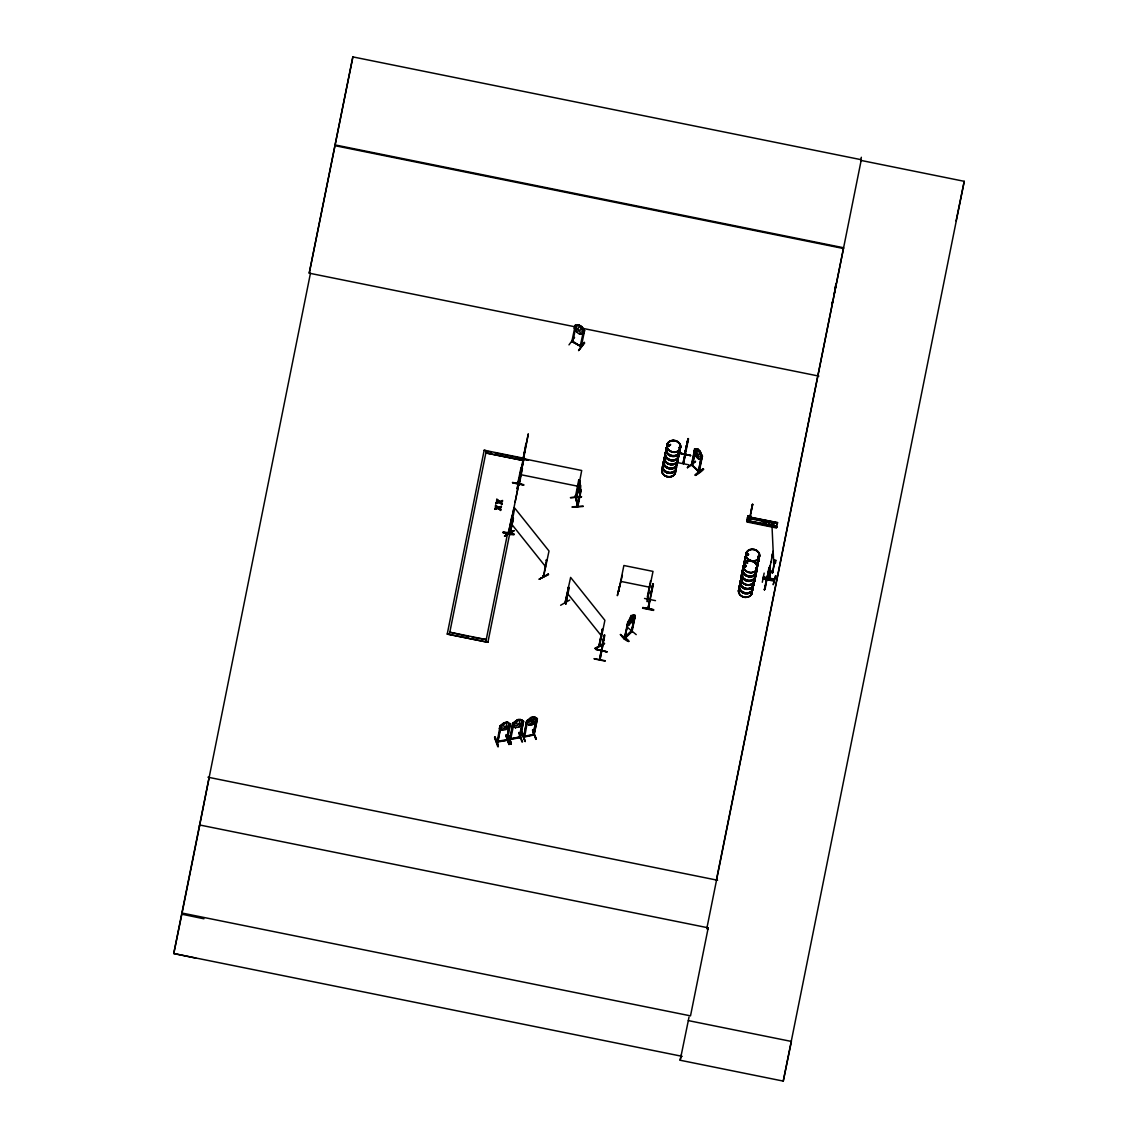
<?xml version="1.0" encoding="UTF-8"?>
<svg xmlns="http://www.w3.org/2000/svg" width="1138" height="1138" viewBox="0 0 1138 1138"><rect width="100%" height="100%" fill="white"/><g stroke="black" fill="none" stroke-linecap="round" stroke-linejoin="round"><path stroke-width="1.5" d="M508.971 532.342L508.33 532.982M525.941 443.393L522.982 459.795L528.302 433.834L518.601 485.044M600.978 651.576L601.277 650.367M584.363 330.93L583.481 330.191L584.591 330.561L581.248 346.749L571.674 341.457L581.333 346.379M572.627 341.386L571.788 340.931M581.105 346.137L580.551 345.283L580.181 346.151L583.737 330.077M648.418 608.73L648.646 607.308M650.353 599.385L649.585 600.679L649.898 599.086M665.147 458.5L665.061 457.761M667.622 445.285L668.134 446.352L669.5 445.883M667.935 445.043L668.049 445.854L668.39 444.816M668.817 446.096L669.585 445.285M678.76 447.732L679.742 447.575M679.642 447.661L679.571 448.216M745.077 565.23L744.736 566.269M745.333 566.539L746.343 565.942M746.628 554.121L747.965 555.131M745.646 566.838L745.788 565.316M746.798 554.761L746.898 554.035M746.983 554.05L747.865 553.893M748.605 554.291L747.979 555.259M754.039 580.664L753.868 580.252A7.056 5.918 11.6 0 0 755.035 574.349M755.561 568.417L756.599 568.189M756.016 567.905L756.372 567.862M755.76 567.933L756.173 569.484M758.164 556.069L758.847 556.923M758.975 556.681L758.562 556.084M580.124 482.085L579.128 482.256M580.48 490.009L581.063 490.791L580.536 489.966L577.35 506.723L575.899 496.922M583.14 506.481L572.186 507.221M583.182 506.111L572.229 506.823M576.383 498.259L581.703 470.492L523.423 458.699M577.563 506.197L576.098 497.832M577.763 505.13L577.407 506.012M580.11 483.536C581.248 491.061 577.521 488.202 580.224 483.536M604.392 635.488L599.484 659.955L601.22 650.353M686.072 448.287L686.299 447.177M686.598 445.769L688.177 438.543L682.985 463.408M691.591 464.46L692.473 465.456L695.659 449.524L694.962 448.856L694.066 451.587M692.317 465.086L691.748 464.076M698.86 471.459L691.42 465.072L692.203 465.67L695.005 452.696M752.588 504.988C753.2 502.299 751.564 508.871 752.261 505.357M652.856 584.733L652.928 583.723L650.78 594.946M687.565 440.947L685.048 452.753L685.574 449.88M685.161 452.768L687.85 439.481M602.799 643.126L602.158 646.014L603.069 641.633M604.164 635.801L602.742 644.065L603.937 637.01M517.463 457.889L528.416 460.008M521.104 467.434L517.747 483.266M522.641 459.268L522.797 458.685M523.423 484.873L512.498 482.654M513.01 482.939L523.964 485.058M595.999 649.599L606.938 651.718M602.912 642.444L604.292 635.36M651.007 593.239L651.249 592.101M604.193 635.673L604.05 636.427M503.024 532.669C513.85 531.218 521.517 538.061 503.039 532.584M517.15 488.927L518.971 479.411L517.164 488.6M508.387 533.068L514.035 507.676M511.844 516.41L508.401 533.196M518.43 483.55L518.089 485.044L518.828 483.693M508.899 533.196L509.17 531.745M519.198 483.693L518.971 484.788L521.887 468.429M522.427 468.529L519.284 484.418L518.316 484.134M575.515 496.182C576.81 493.138 575.956 498.544 575.487 495.186M578.73 479.923L579.655 480.449L578.73 479.923L575.515 496.225M577.435 491.573L575.771 500.72M594.192 658.916L605.131 661.093M601.76 650.395L599.925 660.012L603.296 643.24M604.861 635.075L601.433 651.861M763.385 520.72L747.566 517.235M747.012 521.247L776.543 527.506M747.14 520.55L746.855 521.958L776.457 527.947L776.785 526.339L747.125 520.635L775.035 525.984M747.751 517.306L747.581 518.259L747.751 517.363M776.6 527.221L746.997 521.275L748.121 515.756L751.123 516.353L748.05 516.111M749.643 517.008L777.482 522.683M602.969 641.832L603.666 638.318M766.386 580.11L766.571 579.114L765.59 584.007M594.249 658.646L605.203 660.751M619.456 586.568L617.351 595.672L619.385 586.511M619.214 590.451L618.531 591.362L619.243 590.85M622.386 575.231L618.517 591.305M647.266 597.18L650.538 580.935M648.717 592.471L647.209 601.703L648.802 592.443M748.135 517.193L748.889 517.975M749.387 517.506L749.202 517.875M752.246 506.581L751.507 509.027L752.09 506.14M766.884 578.26L767.154 576.241L764.409 589.882L769.53 567.606L768.847 567.962M772.688 553.509L773.129 551.29L770.895 562.371M209.15 777.439L199.52 826.16L199.762 825.007L708.206 927.826L690.51 1015.864L182.066 913.046L173.758 953.53L195.85 958.125M686.37 446.039L686.342 447.661M765.945 582.3L765.974 582.073M831.75 305.055L832.433 301.598M835.178 287.786L835.861 284.329M603.197 640.964L603.951 637.806M644.535 598.46L655.474 600.636M651.562 590.565L650.808 594.833M679.656 453.251L690.595 455.428M685.417 450.691L687.466 441.487M746.983 521.332L747.268 519.981L750.198 520.948M747.04 521.062L767.937 525.287M752.36 504.931L752.517 504.106L752.019 506.538M763.328 577.307L774.267 579.47M776.642 527.05L771.436 525.898M777.197 524.149L777.496 522.641L747.837 516.937M764.437 589.754L765.191 585.942M770.312 570.238L769.971 571.916L770.611 570.294M770.127 571.176L768.193 579.47L769.658 571.162M770.412 571.347L770.469 572.186M772.901 571.475C771.962 575.216 773.755 565.856 772.588 573.04M708.206 927.826L707.964 928.978L706.769 928.736L861.295 159.718L352.865 56.9L309.252 273.049L310.446 273.305L173.758 953.53L682.203 1056.349M182.066 913.046L199.762 825.007M447.234 634.079L487.903 642.301L447.234 634.079L484.176 450.25L522.712 458.045L522.498 459.61M494.802 509.355L498.103 508.089L500.649 510.18L498.031 508.43L494.802 509.355L495.016 508.288L497.562 507.562L495.016 508.288M497.491 507.904L495.428 506.225L495.642 505.201L498.216 507.32L501.403 506.424L501.189 507.477L498.686 508.188L501.189 507.477M495.997 503.409L499.298 502.143L501.844 504.234L499.226 502.47L495.997 503.409L496.211 502.327L498.757 501.616L496.211 502.327M498.7 501.943L496.623 500.279L496.837 499.255L499.411 501.374L502.598 500.464L502.384 501.531L499.881 502.228L502.384 501.531M500.578 510.507L500.777 509.483L498.757 507.847M501.773 504.561L501.972 503.537L499.952 501.901M487.903 642.301L509.867 532.968L507.747 532.541L485.784 641.875M522.257 460.321L485.841 452.952L522.257 460.321L522.712 458.045M520.137 474.148L525.045 449.695M510.777 523.537L523.864 458.785L518.444 485.215M642.586 608.19L653.511 610.437M642.657 607.848L653.653 609.712L642.728 607.464M653.056 583.751L647.949 608.83L648.66 607.521M652.003 588.36L652.928 583.723M652.472 585.985L651.206 592.969M647.963 608.745L649.784 599.669M652.33 587.421L653.027 583.908M677.779 462.64L688.718 464.802M679.628 453.393L690.553 455.598L679.713 453.024M683.085 463.536L685.019 453.877M688.149 438.685L687.324 442.184M688.035 438.642L687.978 439.524M747.495 517.562L775.604 523.011M747.524 517.449L777.297 523.651M748.121 515.756L747.339 519.568L747.894 518.217M749.814 517.306L749.188 520.351L752.204 506.78M750.042 517.349L749.416 520.407L751.976 506.723M752.303 506.353L752.488 505.414M750.909 517.392L749.985 521.972L750.269 520.592M764.153 573.097L762.304 582.272M777.51 522.555L776.6 527.136M765.22 588.446L769.004 567.464M769.999 566.767L770.255 565.501L769.473 569.441L770.995 561.93M771.863 557.634L772.304 555.472M768.207 579.37L768.392 578.46M769.729 570.807L769.487 571.987L770.739 572.044L769.715 572.03M769.231 578.815L769.046 579.512L770.938 571.048M774.21 562.641L772.958 570.465L774.836 562.713M775.647 575.657L773.214 584.733L775.661 575.686M335.169 144.939L843.614 247.757L716.385 880.015M680.168 1060.246L688.319 1020.601L791.408 1041.441L783.257 1081.1L680.168 1060.246L681.221 1055.026M831.921 305.098L832.603 301.641M834.268 293.391L834.965 289.906M835.32 288.156L836.074 284.372L835.377 287.829M688.319 1020.601L689.002 1017.13M783.257 1081.1L964.242 181.312L861.139 160.458L861.295 159.718M750.867 512.228L751.407 509.596M751.436 510.592L750.739 512.84M764.878 587.45L765.063 586.611L764.907 587.322M352.865 56.9L309.223 273.177L574.491 326.691M484.176 450.25L486.296 450.676L449.453 634.008M495.428 506.225L497.562 507.562M495.642 505.201L498.145 507.662L501.403 506.424M496.623 500.279L498.757 501.616M496.837 499.255L499.411 501.374M500.777 509.483L498.686 508.188M501.972 503.537L499.881 502.228M507.69 534.504C494.874 541.162 525.486 524.319 509.141 533.708M521.503 468.358L518.046 484.93M515.087 502.128L520.023 477.875M508.885 533.096L508.985 532.257M509.184 533.921L512.456 517.932L513.352 518.473L509.852 534.59L513.352 518.473M509.867 532.968L509.625 533.679L514.746 508.117L549.014 551.02L543.537 576.781C543.523 576.283 543.111 574.548 543.793 576.482M509.668 534.447L509.682 533.039M571.845 341.599L575.216 325.368L576.084 325.852L572.727 342.04M575.216 325.368L575.885 326.222M574.548 337.417L568.986 344.871M495.229 737.111L494.575 737.566L497.79 746.756C500.706 745.333 489.013 725.162 498.373 746.642M498.103 741.45C492.953 741.165 509.312 741.279 507.434 739.202M510.094 726.414L505.997 729.572L502.413 730.24L499.397 728.42L500.023 725.902M496.837 741.307L497.078 742.26L500.08 726.001L504.006 722.744L501.389 727.438L503.38 728.491L505.699 728.021L508.345 726.072L508.729 724.181L507.491 722.061L504.049 722.843L500.051 726.001L501.047 725.703M497.747 741.592L501.005 725.518M501.033 725.816L497.889 741.99M584.192 342.382L584.662 343.007L578.701 350.547M507.349 740.212L510.578 723.796L509.44 724.038L506.396 740.397L507.335 739.231M509.568 723.825L506.495 740.34M548.246 573.879L548.544 574.647L539.199 579.171L548.288 574.277M546.453 559.939L543.466 576.696L542.798 576.013M512.399 725.959L515.486 727.694L512.399 725.959L512.868 723.341L516.937 720.126C518.06 718.035 525.728 720.823 522.584 721.89L519.454 737.78M512.982 723.341L509.781 739.643L520.393 737.538M543.31 576.667L543.48 575.245L543.907 575.899M509.084 744.465L505.841 735.02L509.099 744.209M510.023 739.643L512.868 723.341M514.063 722.915L510.72 739.031M511.332 744.081L508.174 734.551L511.332 744.081L507.548 734.992L510.749 744.181M521.944 741.976L518.8 732.459L522.527 741.834M519.099 737.452L522.598 721.421M523.551 721.236L520.208 737.68L523.58 721.336C520.308 717.708 515.542 720.496 512.911 723.441L514.006 723.142L513.153 723.754M521.986 732.019L521.332 732.474L525.116 741.492M570.508 497.733L581.461 496.993M532.797 724.351L536.837 721.108L532.826 724.451L529.213 725.091L526.24 723.412L526.723 720.795L530.763 717.552L534.376 716.912L537.264 718.732L526.723 720.795L523.665 737.14L526.823 720.795L527.819 720.695L526.979 721.222M524.774 736.343L527.634 720.454M581.063 490.791L577.82 506.751L576.354 496.794L576.497 497.69M576.354 498.387L578.616 487.192M533.75 719.358L532.2 721.677L530.066 721.179L531.944 717.779M577.435 506.766L580.906 489.937M532.499 730.198L536.368 739.259L532.641 729.871M535.5 718.988L535.116 720.88L532.484 722.858L530.166 723.341L528.188 722.317L530.806 717.609L534.348 716.812L537.392 718.69M581.518 496.623L570.508 497.591M533.139 734.607L536.183 718.832M533.267 735.191L536.254 718.832L537.349 719.102L534.006 735.077L537.349 718.59M534.092 734.622L523.494 736.784L524.874 736.442M560.636 605.26L569.683 600.067M535.785 739.373L532.627 729.856M569.242 587.763L565.728 603.88L565.06 603.211L568.644 587.037L566.041 603.709L565.444 602.244M565.43 602.827L566.041 603.709L564.989 603.04L570.622 577.407L604.89 620.31L599.683 645.673M595.174 648.191L595.43 648.902C623.126 633.084 576.454 658.817 604.164 643.212M598.787 645.36L599.342 646.071L602.329 629.229L599.299 645.374M602.329 629.229L599.114 645.018M599.299 645.971L599.228 644.435M602.158 646.014L604.349 634.805M618.631 591.376L623.88 565.501L653.013 571.39L647.65 597.251M620.423 634.72C636.939 644.649 624.99 642.7 620.551 634.378M627.223 624.591C638.688 597.35 621.817 638.944 625.544 637.65L625.032 638.105M633.126 615.203L627.749 622.073L624.506 637.949L625.246 637.28M631.988 631.704C612.77 650.211 634.321 626.298 631.476 631.718M624.862 638.105L628.29 621.291M627.906 627.721L636.227 634.634M628.546 622.742L631.419 621.348L633.34 618.389L633.027 615.132L635.004 615.331L631.448 632.273L634.35 615.772M631.291 632.273L635.274 615.743L634.293 615.829M633.027 615.132L635.104 615.402L634.577 617.92L629.158 624.89M631.064 631.832L632.031 631.746L635.274 615.743M653.397 583.979L648.319 608.915L649.698 600.11M688.518 438.77L683.44 463.707L685.46 453.991M695.105 461.317L687.523 467.405M690.553 455.598L679.727 452.881M691.463 464.276L698.874 472.128L698.376 470.919M691.42 465.072L694.664 449.055M691.762 464.731L694.962 448.856M695.105 475.03C704.507 465.926 707.793 467.874 695.531 475.428L703.213 468.984L695.176 474.987M701.378 455.342L698.547 471.189M698.49 471.189L701.748 455.328L702.445 455.982L699.187 471.801M698.903 471.431L702.16 456.196L700.226 451.317L697.566 448.927L695.432 452.199L698.476 456.879L700.439 456.95L700.083 451.416L697.651 448.856L694.493 449.012M701.662 458.671L702.445 455.982M703.213 468.685L703.569 469.425M747.609 519.625L747.979 516.439M750.881 517.534L751.123 516.353M762.915 524.362L763.797 519.995M765.917 524.974L766.799 520.592M768.577 525.514L769.459 521.147M771.578 526.126L772.46 521.745M773.584 526.538L774.466 522.157M766.728 578.332L767.254 576.397M767.851 572.841L768.335 573.438L768.932 567.549M764.523 589.911L764.949 587.82M766.841 578.346L767.282 576.269M768.235 573.452L769.473 567.663M772.289 572.983L772.773 572.13M772.93 569.811L772.745 570.721L773.228 569.868M860.641 160.7L861.338 157.272M956.091 220.957L964.242 181.312M652.302 586.867L652.671 585.729M686.911 444.176L687.153 443.009M652.6 585.345L652.814 584.391M687.21 442.654L687.779 440.52M687.722 440.136L687.935 439.183M603.766 637.949L604.136 636.811M534.092 734.067L533.139 735.162M565.102 603.183L565.671 603.794M678.76 447.604L679.599 447.319M746.542 554.163L747.41 553.651M748.52 554.718L748.178 553.893M650.083 600.693L649.883 599.185M575.871 496.822L576.013 497.79M631.377 616.896L630.509 621.12L632.287 618.716L632.173 616.17L631.476 616.967M685.005 453.977L684.706 455.47M509.255 533.125L510.165 534.419M598.816 644.592L599.641 645.701M631.633 622.642L634.492 617.849M767.794 573.694L768.05 574.363M518.117 720.368L516.453 722.658L517.221 724.508L519.71 723.071L519.284 720.141M574.932 325.71L578.602 324.799L581.859 326.592L584.591 330.561M574.491 328.1L574.889 325.553L578.645 324.899L576.497 326.578L576.113 328.469L580.01 332.282L582.386 331.94L581.731 326.72L578.588 324.984M579.555 325.881L581.219 329.195L579.726 330.689L577.862 328.569L579.612 325.795M581.731 326.72L584.477 330.959M573.04 341.187L572.627 342.069M578.687 350.248L584.249 342.41M578.559 350.504L584.278 342.737M667.978 445.285L668.731 444.802M748.32 554.491L747.325 554.747M745.049 565.159L744.266 566.226L745.632 566.724M758.577 556.951L757.88 556.838M516.965 720.226L514.348 724.878L516.339 725.916L521.304 723.512L521.688 721.62L520.45 719.486M521.901 732.061L525.187 741.236M511.247 744.039L508.131 734.579L507.534 735.006M628.717 641.462L620.452 634.677M698.348 450.136L696.869 452.611L698.305 455.157L699.586 453.891L698.433 450.065M576.596 495.784L575.444 495.713L576.582 496.012M627.835 622.017L628.788 621.647L627.65 622.002M624.577 637.877L632.216 630.964M518.928 726.912L523.025 723.754L518.971 727.011L515.386 727.666M700.083 451.416L702.26 456.267L701.577 455.598M696.015 456.466L698.661 458.77L701.748 458.785L698.59 458.927C695.105 457.604 691.392 443.92 696.157 456.381M687.409 467.633L695.574 461.416L687.466 467.761M692.288 465.257L698.504 470.691M667.764 444.915L668.561 444.716M669.201 446.324L669.272 444.887M763.925 521.659L766.03 522.086M765.86 522.939L764.366 523.295L763.683 522.242M744.707 565.173L744.437 565.344A7.056 5.918 11.6 0 1 744.665 560.721M758.733 557.008L758.591 557.051A6.942 5.818 11.6 0 1 756.03 563.723A6.956 5.832 11.6 0 0 758.505 557.051L757.936 556.738M756.4 568.587L756.258 568.644A6.956 5.832 11.6 0 1 749.458 576.141A6.956 5.832 11.6 0 1 743.413 567.492M576.354 496.324L575.415 496.111M513.85 530.806L504.746 535.984M539.199 579.171L548.246 574.178M773.669 561.93C772.375 564.974 778.819 561.987 773.669 561.93L771.834 522.555M521.773 732.331L525.201 741.535M509.838 738.662L510.976 738.505M510.763 739.501L511.047 738.989M519.269 736.798L520.407 736.642M520.308 737.054L510.151 739.06M669.059 445.897L668.148 445.812M581.362 346.165L580.721 345.383M536.396 719.301L537.349 719.102M524.76 736.13L533.381 734.607M534.092 734.963L523.85 737.097M775.476 561.404C778.506 559.91 771.265 559.199 774.437 561.262M523.423 721.378L522.584 721.89M501.147 726.129L499.909 725.902M509.625 724.451L510.464 723.953M497.975 741.236L506.367 739.757M510.934 738.676L519.184 737.04M497.064 742.204L507.32 740.127M770.497 572.101C771.692 567.208 768.207 583.822 769.26 578.659M668.945 446.295L668.177 446.224M679.571 448.116L679.13 447.86M764.437 521.375L765.874 521.83M765.333 523.224L763.754 522.513M747.225 553.509L748.05 553.58M744.892 565.088L745.717 565.173M745.034 565.444L745.546 565.486M579.996 482.085L579.911 491.175L578.829 485.016L579.996 482.199L578.929 481.459M579.128 492.811L578.588 489.61M580.053 493.309L579.014 492.697M565.785 603.311L565.629 602.386M694.578 449.112L697.679 448.969M505.884 735.276L508.985 744.537M668.703 445.996L667.963 446.096M509.739 534.504L509.198 533.793M627.223 624.421L629.2 624.79L627.308 624.492M521.375 468.657L522.37 468.856M518.146 484.56L519.113 484.717M522.129 458.984L528.373 460.221M512.541 482.427L523.48 484.617M335.013 145.692L843.457 248.511M581.447 328.1L818.891 376.109M487.932 451.516L491.403 452.227M494.859 452.924L520.877 458.187M766.87 521.46L773.84 522.826M747.595 518.174L773.684 523.551M520.166 474.56L578.445 486.353M747.097 520.806L750.098 521.417M769.686 570.977L770.91 571.219M763.413 576.909L774.338 579.142M763.001 578.958L773.94 581.091M620.623 581.362L649.755 587.251M642.671 607.763L653.596 609.954M468.785 636.583L449.809 632.23L486.239 639.599L472.256 637.28M207.955 777.197L717.58 880.257M181.838 914.198L203.93 918.793M668.746 444.73L668.916 444.915A6.942 5.818 11.6 0 0 670.154 455.029A6.956 5.832 11.6 0 0 679.898 449.723A6.942 5.818 11.6 0 1 670.154 455.029A6.956 5.832 11.6 0 1 669.002 444.858M581.148 346.763L573.011 341.357M580.309 334.145C576.568 334.615 570.607 321.087 577.066 332.396M744.864 566.653L744.295 565.927M529.312 725.119L526.353 723.37M507.52 722.161L510.621 723.896M513.437 530.664L504.803 536.098M512.456 517.932L513.039 518.658M568.331 587.208L568.929 587.933M546.14 560.109L546.724 560.835M602.016 629.399L602.599 630.125M567.378 593.268L601.632 636.17M511.488 523.978L545.756 566.88M534.277 716.883L535.486 718.974M575.885 498.359L579.071 481.587L578.445 489.639M533.068 717.438L533.75 719.344M532.826 724.451L529.255 725.191M506.31 722.701L506.737 725.631L504.248 727.068L503.494 725.219L505.158 722.943M507.562 721.976L504.049 722.843M502.455 730.34L499.426 728.519M579.1 482.398L579.071 481.616M580.679 485.257L580.593 490.919M670.453 444.972A6.942 5.818 11.6 0 0 666.214 451.772A6.956 5.832 11.6 0 0 674.123 456.452A6.956 5.832 11.6 0 0 679.742 450.463A6.942 5.818 11.6 0 1 674.109 456.438A6.942 5.818 11.6 0 1 666.214 451.772A6.956 5.832 11.6 0 1 670.453 444.972M679.898 450.207A7.056 5.918 11.6 0 1 674.18 456.281A7.056 5.918 11.6 0 1 666.157 451.544A7.056 5.918 11.6 0 1 670.467 444.631M679.941 449.979A7.056 5.918 11.6 0 1 674.237 456.054A7.056 5.918 11.6 0 1 666.214 451.317A7.056 5.918 11.6 0 1 670.524 444.403M677.707 456.751A6.913 5.79 11.6 0 1 671.022 464.219A6.913 5.79 11.6 0 1 665.019 455.613M678.632 452.824A7.056 5.918 11.6 0 1 670.894 460.307A7.056 5.918 11.6 0 1 666.669 450.392M677.736 456.836A6.97 5.846 11.6 0 1 670.993 464.361A6.97 5.846 11.6 0 1 664.948 455.684M677.665 456.992A6.928 5.804 11.6 0 1 670.965 464.475A6.928 5.804 11.6 0 1 664.948 455.854M663.312 467.064A6.97 5.846 11.6 0 0 666.626 476.623A6.97 5.846 11.6 0 0 675.545 470.976A6.928 5.804 11.6 0 1 666.64 476.594A6.928 5.804 11.6 0 1 663.354 467.092M675.545 470.734A6.913 5.79 11.6 0 1 667.565 476.566A6.913 5.79 11.6 0 1 662.458 468.088M676.441 467.049A7.056 5.918 11.6 0 1 667.409 472.768A7.056 5.918 11.6 0 1 664.051 463.095M676.484 466.836A7.056 5.918 11.6 0 1 667.451 472.54A7.056 5.918 11.6 0 1 664.108 462.867M676.968 460.918A7.056 5.918 11.6 0 1 669.244 468.401A7.056 5.918 11.6 0 1 665.005 458.5M676.925 461.146A7.056 5.918 11.6 0 1 670.097 468.756A7.056 5.918 11.6 0 1 663.98 459.98M677.565 457.405A6.913 5.79 11.6 0 1 670.879 464.859A6.913 5.79 11.6 0 1 664.891 456.253M677.665 457.163A6.97 5.846 11.6 0 1 670.922 464.688A6.97 5.846 11.6 0 1 664.876 456.011M675.574 470.819A6.97 5.846 11.6 0 1 666.655 476.466A6.97 5.846 11.6 0 1 663.34 466.907M754.821 578.787A6.97 5.846 11.6 0 1 745.902 584.434A6.97 5.846 11.6 0 1 742.588 574.875M755.035 573.908A6.942 5.818 11.6 0 1 748.32 581.404A6.942 5.818 11.6 0 1 742.303 572.755M755.319 573.239A7.056 5.918 11.6 0 1 748.491 580.864A7.056 5.918 11.6 0 1 742.374 572.073A6.956 5.832 11.6 0 1 743.996 567.862A6.942 5.818 11.6 0 0 742.445 572.073M755.276 573.467A7.056 5.918 11.6 0 1 748.448 581.091A7.056 5.918 11.6 0 1 742.332 572.3M756.173 569.085A7.056 5.918 11.6 0 1 749.345 576.71A7.056 5.918 11.6 0 1 743.228 567.933M743.27 567.706A7.056 5.918 11.6 0 0 749.401 576.482A7.056 5.918 11.6 0 0 756.215 568.858L756.187 568.63A6.942 5.818 11.6 0 1 749.458 576.141A6.942 5.818 11.6 0 1 743.427 567.492M755.134 573.737A6.956 5.832 11.6 0 1 748.406 581.262A6.956 5.832 11.6 0 1 742.36 572.599M751.848 589.64A6.942 5.818 11.6 0 1 745.148 597.137A6.942 5.818 11.6 0 1 739.117 588.488M754.025 582.628A6.956 5.832 11.6 0 1 745.106 588.261A6.956 5.832 11.6 0 1 741.805 578.716A6.942 5.818 11.6 0 0 745.12 588.246A6.942 5.818 11.6 0 0 754.01 582.628A6.97 5.846 11.6 0 0 754.181 578.147A6.942 5.818 11.6 0 1 753.996 582.514M754.764 579.1A6.97 5.846 11.6 0 1 745.831 584.747A6.97 5.846 11.6 0 1 742.531 575.188M752.759 585.714A7.056 5.918 11.6 0 1 745.02 593.197A7.056 5.918 11.6 0 1 740.781 583.296M754.025 583.097A7.056 5.918 11.6 0 1 744.992 588.815A7.056 5.918 11.6 0 1 741.635 579.142M754.067 582.884A7.056 5.918 11.6 0 1 745.034 588.588A7.056 5.918 11.6 0 1 741.692 578.915M754.679 579.327A6.942 5.818 11.6 0 1 745.788 584.96A6.942 5.818 11.6 0 1 742.502 575.43M739.97 584.349A6.942 5.818 11.6 0 0 745.987 592.983A6.956 5.832 11.6 0 0 752.716 585.487A6.942 5.818 11.6 0 1 745.987 592.983A6.956 5.832 11.6 0 1 739.956 584.335M751.834 589.882A6.97 5.846 11.6 0 1 745.091 597.407A6.97 5.846 11.6 0 1 739.046 588.73A6.942 5.818 11.6 0 0 745.091 597.393A6.942 5.818 11.6 0 0 751.805 589.897M743.811 568.9A6.942 5.818 11.6 0 1 743.47 565.871M744.01 564.434A6.942 5.818 11.6 0 1 744.963 563.196M757.14 567.094A6.942 5.818 11.6 0 1 756.557 570.053A6.97 5.846 11.6 0 0 757.154 567.193M743.697 569.327A6.97 5.846 11.6 0 1 744.849 563.595M757.083 567.506A6.97 5.846 11.6 0 1 756.486 570.479M743.768 569.156A6.942 5.818 11.6 0 1 743.427 566.127M743.953 564.69A6.942 5.818 11.6 0 1 744.906 563.452M757.097 567.35A6.942 5.818 11.6 0 1 756.5 570.309M744.508 565.031A7.056 5.918 11.6 0 1 744.707 560.493M757.652 561.66A7.056 5.918 11.6 0 1 757.453 566.198M757.595 561.888A7.056 5.918 11.6 0 1 757.41 566.425M746.258 562.513A6.942 5.818 11.6 0 1 745.603 556.638A6.956 5.832 11.6 0 0 746.244 562.513M758.491 557.506A7.056 5.918 11.6 0 1 755.988 564.277M746.215 562.3A7.056 5.918 11.6 0 1 745.561 556.34M758.548 557.279A7.056 5.918 11.6 0 1 756.045 564.05M747.51 563.296A7.056 5.918 11.6 0 1 745.603 556.112M743.768 569A6.97 5.846 11.6 0 1 743.427 565.956M743.968 564.519A6.97 5.846 11.6 0 1 744.921 563.282M741.251 581.376A6.942 5.818 11.6 0 1 742.403 575.672A6.97 5.846 11.6 0 0 741.208 581.475M756.4 571.29A7.056 5.918 11.6 0 1 754.821 575.544M742.445 571.589A7.056 5.918 11.6 0 1 744.01 567.336M743.683 569.555A6.942 5.818 11.6 0 1 744.821 563.851M757.012 567.748A6.942 5.818 11.6 0 1 756.414 570.693M755.091 574.135A7.056 5.918 11.6 0 1 753.925 579.925M741.535 575.97A7.056 5.918 11.6 0 1 742.147 572.969M741.492 576.198A7.056 5.918 11.6 0 1 742.104 573.196M741.393 577.165A6.942 5.818 11.6 0 0 741.208 581.632A6.97 5.846 11.6 0 1 741.364 577.151M772.844 552.684L773.072 551.489L772.332 555.202L772.844 552.684M596.07 649.215L606.91 651.889L596.07 649.215M503.124 532.186L514.049 534.405L503.138 532.143M763.1 578.445L774.082 580.408L763.1 578.445M580.266 334.046L583.95 333.477L580.209 334.131M668.162 449.268A6.928 5.804 11.6 0 0 680.026 449.012A6.928 5.804 11.6 0 0 673.113 440.349A6.928 5.804 11.6 0 0 668.162 449.268M668.091 449.624A6.913 5.79 11.6 0 0 679.941 449.368A6.913 5.79 11.6 0 0 673.042 440.733A6.913 5.79 11.6 0 0 668.091 449.624M668.091 449.425A6.97 5.846 11.6 0 0 680.04 449.169A6.97 5.846 11.6 0 0 673.084 440.463A6.97 5.846 11.6 0 0 668.091 449.425M668.12 449.297A6.97 5.846 11.6 0 0 680.069 449.026A6.97 5.846 11.6 0 0 673.113 440.321A6.97 5.846 11.6 0 0 668.12 449.297M669.101 460.136A6.942 5.818 11.6 0 0 678.774 456.366A6.956 5.832 11.6 0 1 669.087 460.15A6.956 5.832 11.6 0 1 666.64 450.933A6.942 5.818 11.6 0 0 669.101 460.136M670.965 459.951A6.942 5.818 11.6 0 0 678.988 454.105A6.956 5.832 11.6 0 1 670.965 459.965A6.956 5.832 11.6 0 1 665.83 451.445A6.942 5.818 11.6 0 0 670.965 459.951M667.38 472.939A6.942 5.818 11.6 0 0 676.271 467.305A6.956 5.832 11.6 0 1 667.38 472.953A6.956 5.832 11.6 0 1 664.08 463.408A6.942 5.818 11.6 0 0 667.38 472.939M668.433 467.832A6.956 5.832 11.6 0 0 677.338 462.199A6.942 5.818 11.6 0 1 668.433 467.832A6.956 5.832 11.6 0 1 665.133 458.301A6.942 5.818 11.6 0 0 668.433 467.832M667.537 472.199A6.942 5.818 11.6 0 0 676.427 466.58A6.956 5.832 11.6 0 1 667.522 472.213A6.956 5.832 11.6 0 1 664.222 462.668A6.942 5.818 11.6 0 0 667.537 472.199M670.054 468.913A6.942 5.818 11.6 0 0 676.769 461.416A6.956 5.832 11.6 0 1 670.054 468.927A6.956 5.832 11.6 0 1 664.023 460.278A6.942 5.818 11.6 0 0 670.054 468.913M744.835 569.683A6.942 5.818 11.6 0 0 756.727 569.427A6.942 5.818 11.6 0 0 749.8 560.75A6.942 5.818 11.6 0 0 744.835 569.683M744.764 570.067A6.942 5.818 11.6 0 0 756.656 569.811A6.942 5.818 11.6 0 0 749.729 561.134A6.942 5.818 11.6 0 0 744.764 570.067M744.778 569.854A6.97 5.846 11.6 0 0 756.713 569.597A6.97 5.846 11.6 0 0 749.771 560.892A6.97 5.846 11.6 0 0 744.778 569.854M745.874 584.562A6.942 5.818 11.6 0 0 754.764 578.929A6.928 5.804 11.6 0 1 745.874 584.576A6.928 5.804 11.6 0 1 742.588 575.074A6.942 5.818 11.6 0 0 745.874 584.562M748.548 580.508A6.942 5.818 11.6 0 0 755.262 573.011A6.956 5.832 11.6 0 1 748.548 580.522A6.956 5.832 11.6 0 1 742.517 571.859A6.942 5.818 11.6 0 0 748.548 580.508M749.302 576.866A6.942 5.818 11.6 0 0 756.016 569.37A6.956 5.832 11.6 0 1 749.302 576.881A6.956 5.832 11.6 0 1 743.27 568.218A6.942 5.818 11.6 0 0 749.302 576.866M744.949 593.595A6.942 5.818 11.6 0 0 752.958 587.734A6.956 5.832 11.6 0 1 744.949 593.595A6.956 5.832 11.6 0 1 739.8 585.074A6.942 5.818 11.6 0 0 744.949 593.595M744.124 588.659A6.942 5.818 11.6 0 0 753.797 584.875A6.956 5.832 11.6 0 1 744.11 588.673A6.956 5.832 11.6 0 1 741.663 579.455A6.942 5.818 11.6 0 0 744.124 588.659M747.168 558.104A6.942 5.818 11.6 0 0 759.06 557.848A6.942 5.818 11.6 0 0 752.133 549.17A6.97 5.846 11.6 0 0 747.14 558.132A6.97 5.846 11.6 0 0 759.074 557.876A6.97 5.846 11.6 0 0 752.118 549.17A6.942 5.818 11.6 0 0 747.168 558.104M747.083 558.474A6.942 5.818 11.6 0 0 758.975 558.217A6.942 5.818 11.6 0 0 752.047 549.554A6.942 5.818 11.6 0 0 747.083 558.474M744.707 561.02A6.942 5.818 11.6 0 0 744.522 565.486A6.956 5.832 11.6 0 1 744.693 561.006M757.254 566.624A6.942 5.818 11.6 0 0 757.439 562.158A6.956 5.832 11.6 0 1 757.268 566.639M745.746 555.899A6.956 5.832 11.6 0 0 747.623 562.983A6.942 5.818 11.6 0 1 745.76 555.913M744.864 560.28A6.942 5.818 11.6 0 0 744.665 564.747A6.956 5.832 11.6 0 1 744.849 560.28M757.41 565.899A6.942 5.818 11.6 0 0 757.595 561.432A6.956 5.832 11.6 0 1 757.424 565.899M755.874 564.448A6.942 5.818 11.6 0 0 758.15 562.257A6.956 5.832 11.6 0 1 755.888 564.462M758.676 560.821A6.942 5.818 11.6 0 0 758.349 557.791A6.956 5.832 11.6 0 1 758.69 560.821M753.74 580.337A6.942 5.818 11.6 0 0 754.693 579.1A6.956 5.832 11.6 0 1 753.754 580.352M742.147 573.495A6.942 5.818 11.6 0 0 741.549 576.44A6.956 5.832 11.6 0 1 742.132 573.481M755.219 577.677A6.942 5.818 11.6 0 0 754.878 574.633A6.956 5.832 11.6 0 1 755.234 577.677M754.793 575.245A6.956 5.832 11.6 0 0 756.343 571.034A6.942 5.818 11.6 0 1 754.793 575.231M744.138 567.137A6.956 5.832 11.6 0 0 742.588 571.333A6.942 5.818 11.6 0 1 744.152 567.137M754.636 575.97A6.942 5.818 11.6 0 0 756.116 573.296A6.956 5.832 11.6 0 1 754.65 575.97M753.939 582.784A6.942 5.818 11.6 0 0 754.124 578.317A6.97 5.846 11.6 0 1 753.968 582.784"/></g></svg>
